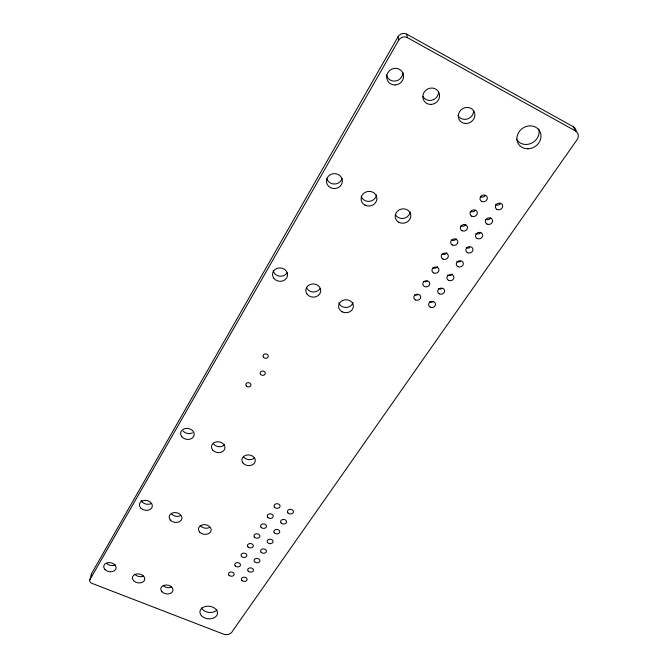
<?xml version="1.0" encoding="UTF-8"?>
<svg xmlns="http://www.w3.org/2000/svg" width="668" height="668" viewBox="0 0 668 668"><rect width="100%" height="100%" fill="white"/><g stroke="black" fill="none" stroke-linecap="round" stroke-linejoin="round"><path stroke-width="1" d="M573.336 126.761L575.524 130.945A7.064 6.154 -33.5 0 1 577.077 139.687L232.456 631.21A6.931 4.893 5.5 0 1 224.081 634.366L91.892 583.331A3.599 2.572 11.5 0 1 89.896 579.766L91.599 573.528L398.053 36.765A6.463 6.171 -50.4 0 1 406.695 34.151L573.336 126.761A6.997 6.104 -33.9 0 1 576.066 130.569M89.896 579.766L398.637 40.264L398.053 36.765M398.637 40.264A6.521 6.229 -49.3 0 1 407.363 37.625L575.524 130.945M406.695 34.151L407.363 37.625M91.641 575.515A3.574 2.563 11.6 0 1 91.599 573.528M576.15 131.387A6.997 6.104 -33.9 0 1 576.15 131.805M538.7 128.932A12.308 10.972 -32.7 0 1 531.419 143.261A12.308 10.972 -32.7 0 1 516.473 139.128M216.941 609.976A8.768 6.288 6.4 0 1 208.633 612.389A8.768 6.288 6.4 0 1 201.377 607.905M115.288 564.944A6.246 4.542 11.2 0 1 106.621 563.341M143.662 576.075A6.187 4.492 9.8 0 1 135.078 574.497M171.651 587.063A6.129 4.442 8.5 0 1 163.151 585.502M192.476 432.847A6.805 5.461 10.3 0 1 183.057 430.985M224.607 444.754A6.738 5.394 8.1 0 1 213.618 444.153M254.642 457.722A6.68 5.327 6 0 1 243.728 457.129M151.118 503.63A6.505 4.96 10.9 0 1 141.082 500.282M180.469 515.679A6.446 4.901 9.2 0 1 171.542 513.984M209.418 527.561A6.388 4.843 7.6 0 1 200.567 525.883M500.641 203.381A3.707 3.282 -23.3 0 1 495.598 204.725M485.419 195.382A3.707 3.315 -23 0 1 480.367 196.743M490.671 217.968A3.657 3.24 -21.2 0 1 485.686 219.296M475.532 210.094A3.666 3.273 -20.7 0 1 470.539 211.43M480.868 232.322A3.616 3.198 -19.1 0 1 475.925 233.625M465.821 224.573A3.624 3.231 -18.5 0 1 460.87 225.884M469.863 247.636A3.582 3.156 -17.2 0 1 466.331 247.719M456.261 238.802A3.582 3.181 -16.4 0 1 451.359 240.096M460.394 261.505A3.54 3.106 -15.3 0 1 456.887 261.589M446.859 252.813A3.549 3.14 -14.4 0 1 442.007 254.082M452.395 273.997A3.507 3.064 -13.6 0 1 447.602 275.233M437.607 266.59A3.515 3.098 -12.6 0 1 432.806 267.835M441.907 288.593A3.474 3.023 -11.9 0 1 438.459 288.668M427.203 281.303A3.482 3.056 -10.9 0 1 423.746 281.378M432.881 301.811A3.44 2.981 -10.4 0 1 429.457 301.886M418.26 294.63A3.449 3.006 -9.4 0 1 414.828 294.705M287.148 272.778A7.473 6.672 6.3 0 1 279.416 276.151A7.473 6.672 6.3 0 1 273.17 270.615M320.005 288.576A7.415 6.571 2 0 1 312.758 291.949A7.415 6.571 2 0 1 306.395 287.29M353.038 302.554A7.365 6.463 -1.6 0 1 346.032 307.464A7.365 6.463 -1.6 0 1 338.843 302.854M402.963 72.637A8.5 8.166 -39.3 0 1 386.413 74.858M438.625 92.084A8.467 7.974 -35.4 0 1 432.254 100.1A8.467 7.974 -35.4 0 1 423.036 96.609M473.645 111.189A8.442 7.782 -33.4 0 1 467.183 119.046A8.442 7.782 -33.4 0 1 458.098 115.622M342.083 178.348A7.891 7.423 -2.7 0 1 334.61 184.026A7.891 7.423 -2.7 0 1 326.869 178.757M376.493 194.864A7.841 7.281 -8.8 0 1 369.287 201.36A7.841 7.281 -8.8 0 1 361.179 196.208M410.135 212.065A7.807 7.131 -12.8 0 1 403.864 218.294A7.807 7.131 -12.8 0 1 395.673 215.079M430.225 307.121A3.465 2.998 -10.3 0 0 435.486 304.416A3.465 2.998 -10.3 0 0 430.392 301.903A3.465 2.998 -10.3 0 0 430.225 307.121M415.471 299.899A3.474 3.023 -9.2 0 0 420.731 297.168A3.474 3.023 -9.2 0 0 415.596 294.638A3.474 3.023 -9.2 0 0 415.471 299.899M254.575 561.73A2.906 2.163 4.7 0 0 259.593 561.679A2.906 2.163 4.7 0 0 256.821 558.448A2.906 2.163 4.7 0 0 254.575 561.73M241.532 556.427A2.914 2.179 5.3 0 0 246.567 556.377A2.914 2.179 5.3 0 0 243.762 553.129A2.914 2.179 5.3 0 0 241.532 556.427M248.17 571.107A2.889 2.129 4.9 0 0 253.155 571.065A2.889 2.129 4.9 0 0 250.391 567.875A2.889 2.129 4.9 0 0 248.17 571.107M235.203 565.871A2.897 2.146 5.5 0 0 240.204 565.829A2.897 2.146 5.5 0 0 237.399 562.623A2.897 2.146 5.5 0 0 235.203 565.871M241.858 580.367A2.872 2.104 5.1 0 0 246.809 580.325A2.872 2.104 5.1 0 0 244.045 577.177A2.872 2.104 5.1 0 0 241.858 580.367M228.957 575.19A2.881 2.121 5.8 0 0 233.917 575.148A2.881 2.121 5.8 0 0 231.12 571.983A2.881 2.121 5.8 0 0 228.957 575.19M496.992 209.418A3.732 3.307 -23 0 0 502.695 206.37A3.732 3.307 -23 0 0 497.393 203.573A3.732 3.307 -23 0 0 496.992 209.418M457.906 266.615A3.574 3.131 -15 0 0 463.35 263.768A3.574 3.131 -15 0 0 458.173 261.138A3.574 3.131 -15 0 0 457.906 266.615M481.636 201.377A3.741 3.34 -22.7 0 0 487.331 198.304A3.741 3.34 -22.7 0 0 481.987 195.49A3.741 3.34 -22.7 0 0 481.636 201.377M486.98 224.072A3.691 3.256 -20.8 0 0 492.608 221.075A3.691 3.256 -20.8 0 0 487.339 218.327A3.691 3.256 -20.8 0 0 486.98 224.072M471.708 216.156A3.699 3.298 -20.4 0 0 477.336 213.134A3.699 3.298 -20.4 0 0 472.025 210.37A3.699 3.298 -20.4 0 0 471.708 216.156M477.127 238.484A3.649 3.215 -18.8 0 0 482.697 235.545A3.649 3.215 -18.8 0 0 477.453 232.84A3.649 3.215 -18.8 0 0 477.127 238.484M461.947 230.694A3.657 3.248 -18.2 0 0 467.508 227.721A3.657 3.248 -18.2 0 0 462.231 224.999A3.657 3.248 -18.2 0 0 461.947 230.694M467.441 252.663A3.607 3.173 -16.9 0 0 472.944 249.765A3.607 3.173 -16.9 0 0 467.734 247.102A3.607 3.173 -16.9 0 0 467.441 252.663M452.345 244.997A3.616 3.206 -16.1 0 0 457.839 242.075A3.616 3.206 -16.1 0 0 452.595 239.386A3.616 3.206 -16.1 0 0 452.345 244.997M442.901 259.059A3.582 3.156 -14.2 0 0 448.337 256.186A3.582 3.156 -14.2 0 0 443.118 253.539A3.582 3.156 -14.2 0 0 442.901 259.059M448.529 280.335A3.532 3.081 -13.3 0 0 453.914 277.537A3.532 3.081 -13.3 0 0 448.762 274.949A3.532 3.081 -13.3 0 0 448.529 280.335M433.607 272.895A3.54 3.115 -12.4 0 0 438.985 270.064A3.54 3.115 -12.4 0 0 433.799 267.467A3.54 3.115 -12.4 0 0 433.607 272.895M439.302 293.836A3.499 3.039 -11.7 0 0 444.629 291.081A3.499 3.039 -11.7 0 0 439.502 288.534A3.499 3.039 -11.7 0 0 439.302 293.836M424.464 286.505A3.507 3.073 -10.7 0 0 429.783 283.725A3.507 3.073 -10.7 0 0 424.623 281.161A3.507 3.073 -10.7 0 0 424.464 286.505M273.696 278.097A7.54 6.713 6.2 0 0 286.722 277.846A7.54 6.713 6.2 0 0 279.683 267.893A7.54 6.713 6.2 0 0 273.696 278.097M306.921 293.97A7.473 6.605 2 0 0 319.855 293.736A7.473 6.605 2 0 0 313.05 283.942A7.473 6.605 2 0 0 306.921 293.97M342.35 311.923A7.423 6.496 -1.6 0 0 353.405 306.103A7.423 6.496 -1.6 0 0 342.191 300.675A7.423 6.496 -1.6 0 0 342.35 311.923M395.038 84.995A8.575 8.233 -38 0 0 402.503 72.253A8.575 8.233 -38 0 0 387.883 72.653A8.575 8.233 -38 0 0 395.038 84.995M430.944 104.425A8.542 8.033 -34.6 0 0 438.575 91.933A8.542 8.033 -34.6 0 0 424.063 92.318A8.542 8.033 -34.6 0 0 430.944 104.425M466.197 123.505A8.517 7.841 -32.7 0 0 473.996 111.255A8.517 7.841 -32.7 0 0 459.592 111.623A8.517 7.841 -32.7 0 0 466.197 123.505M330.551 187.658A7.958 7.473 -2.5 0 0 342.367 180.919A7.958 7.473 -2.5 0 0 330.301 174.715A7.958 7.473 -2.5 0 0 330.551 187.658M365.062 205.151A7.907 7.323 -8.6 0 0 376.902 198.538A7.907 7.323 -8.6 0 0 365.045 192.442A7.907 7.323 -8.6 0 0 365.062 205.151M398.98 222.352A7.874 7.173 -12.5 0 0 410.853 215.864A7.874 7.173 -12.5 0 0 399.197 209.877A7.874 7.173 -12.5 0 0 398.98 222.352M260.57 374.314A2.588 2.171 6.2 0 0 265.037 374.239A2.588 2.171 6.2 0 0 262.582 371.016A2.588 2.171 6.2 0 0 260.57 374.314M263.484 357.246A2.614 2.213 6.2 0 0 267.993 357.163A2.614 2.213 6.2 0 0 265.513 353.873A2.614 2.213 6.2 0 0 263.484 357.246M246.267 385.887A2.572 2.138 7.1 0 0 250.692 385.812A2.572 2.138 7.1 0 0 248.229 382.639A2.572 2.138 7.1 0 0 246.267 385.887M212.649 449.981A6.789 5.419 8.1 0 0 224.339 449.831A6.789 5.419 8.1 0 0 217.693 441.74A6.789 5.419 8.1 0 0 212.649 449.981M181.855 436.755A6.855 5.486 10.2 0 0 193.611 436.605A6.855 5.486 10.2 0 0 186.764 428.38A6.855 5.486 10.2 0 0 181.855 436.755M133.65 580.734A6.229 4.501 9.8 0 0 144.288 580.659A6.229 4.501 9.8 0 0 137.858 573.854A6.229 4.501 9.8 0 0 133.65 580.734M161.923 591.773A6.171 4.451 8.4 0 0 172.503 591.706A6.171 4.451 8.4 0 0 166.248 584.993A6.171 4.451 8.4 0 0 161.923 591.773M104.993 569.545A6.288 4.551 11.1 0 0 115.689 569.462A6.288 4.551 11.1 0 0 109.084 562.556A6.288 4.551 11.1 0 0 104.993 569.545M527.97 148.78A12.416 11.047 -32.2 0 0 539.827 131.354A12.416 11.047 -32.2 0 0 519.036 131.838A12.416 11.047 -32.2 0 0 527.97 148.78M201.477 615.729A8.826 6.304 6.4 0 0 216.674 615.654A8.826 6.304 6.4 0 0 207.982 606.185A8.826 6.304 6.4 0 0 201.477 615.729M243.002 463.016A6.73 5.344 6 0 0 254.617 462.874A6.73 5.344 6 0 0 248.17 454.9A6.73 5.344 6 0 0 243.002 463.016M140.647 507.939A6.555 4.977 10.8 0 0 151.836 507.822A6.555 4.977 10.8 0 0 145.115 500.324A6.555 4.977 10.8 0 0 140.647 507.939M170.315 520.055A6.488 4.918 9.2 0 0 181.437 519.946A6.488 4.918 9.2 0 0 174.899 512.556A6.488 4.918 9.2 0 0 170.315 520.055M199.565 531.995A6.429 4.86 7.5 0 0 210.62 531.895A6.429 4.86 7.5 0 0 204.274 524.614A6.429 4.86 7.5 0 0 199.565 531.995M287.908 512.857A3.006 2.313 3.2 0 0 293.118 512.799A3.006 2.313 3.2 0 0 290.313 509.35A3.006 2.313 3.2 0 0 287.908 512.857M274.531 507.212A3.014 2.33 3.9 0 0 279.742 507.154A3.014 2.33 3.9 0 0 276.911 503.68A3.014 2.33 3.9 0 0 274.531 507.212M281.061 522.902A2.989 2.288 3.5 0 0 286.221 522.844A2.989 2.288 3.5 0 0 283.432 519.445A2.989 2.288 3.5 0 0 281.061 522.902M267.743 517.324A2.998 2.296 4.3 0 0 272.928 517.266A2.998 2.296 4.3 0 0 270.097 513.842A2.998 2.296 4.3 0 0 267.743 517.324M274.306 532.805A2.964 2.255 3.8 0 0 279.433 532.755A2.964 2.255 3.8 0 0 276.644 529.398A2.964 2.255 3.8 0 0 274.306 532.805M261.063 527.303A2.981 2.271 4.5 0 0 266.198 527.252A2.981 2.271 4.5 0 0 263.376 523.871A2.981 2.271 4.5 0 0 261.063 527.303M267.634 542.575A2.948 2.221 4.1 0 0 272.728 542.525A2.948 2.221 4.1 0 0 269.947 539.21A2.948 2.221 4.1 0 0 267.634 542.575M254.458 537.139A2.956 2.238 4.8 0 0 259.568 537.089A2.956 2.238 4.8 0 0 256.746 533.757A2.956 2.238 4.8 0 0 254.458 537.139M261.063 552.219A2.931 2.196 4.4 0 0 266.114 552.169A2.931 2.196 4.4 0 0 263.334 548.896A2.931 2.196 4.4 0 0 261.063 552.219M247.953 546.85A2.939 2.204 5.1 0 0 253.022 546.8A2.939 2.204 5.1 0 0 250.208 543.51A2.939 2.204 5.1 0 0 247.953 546.85"/></g></svg>
